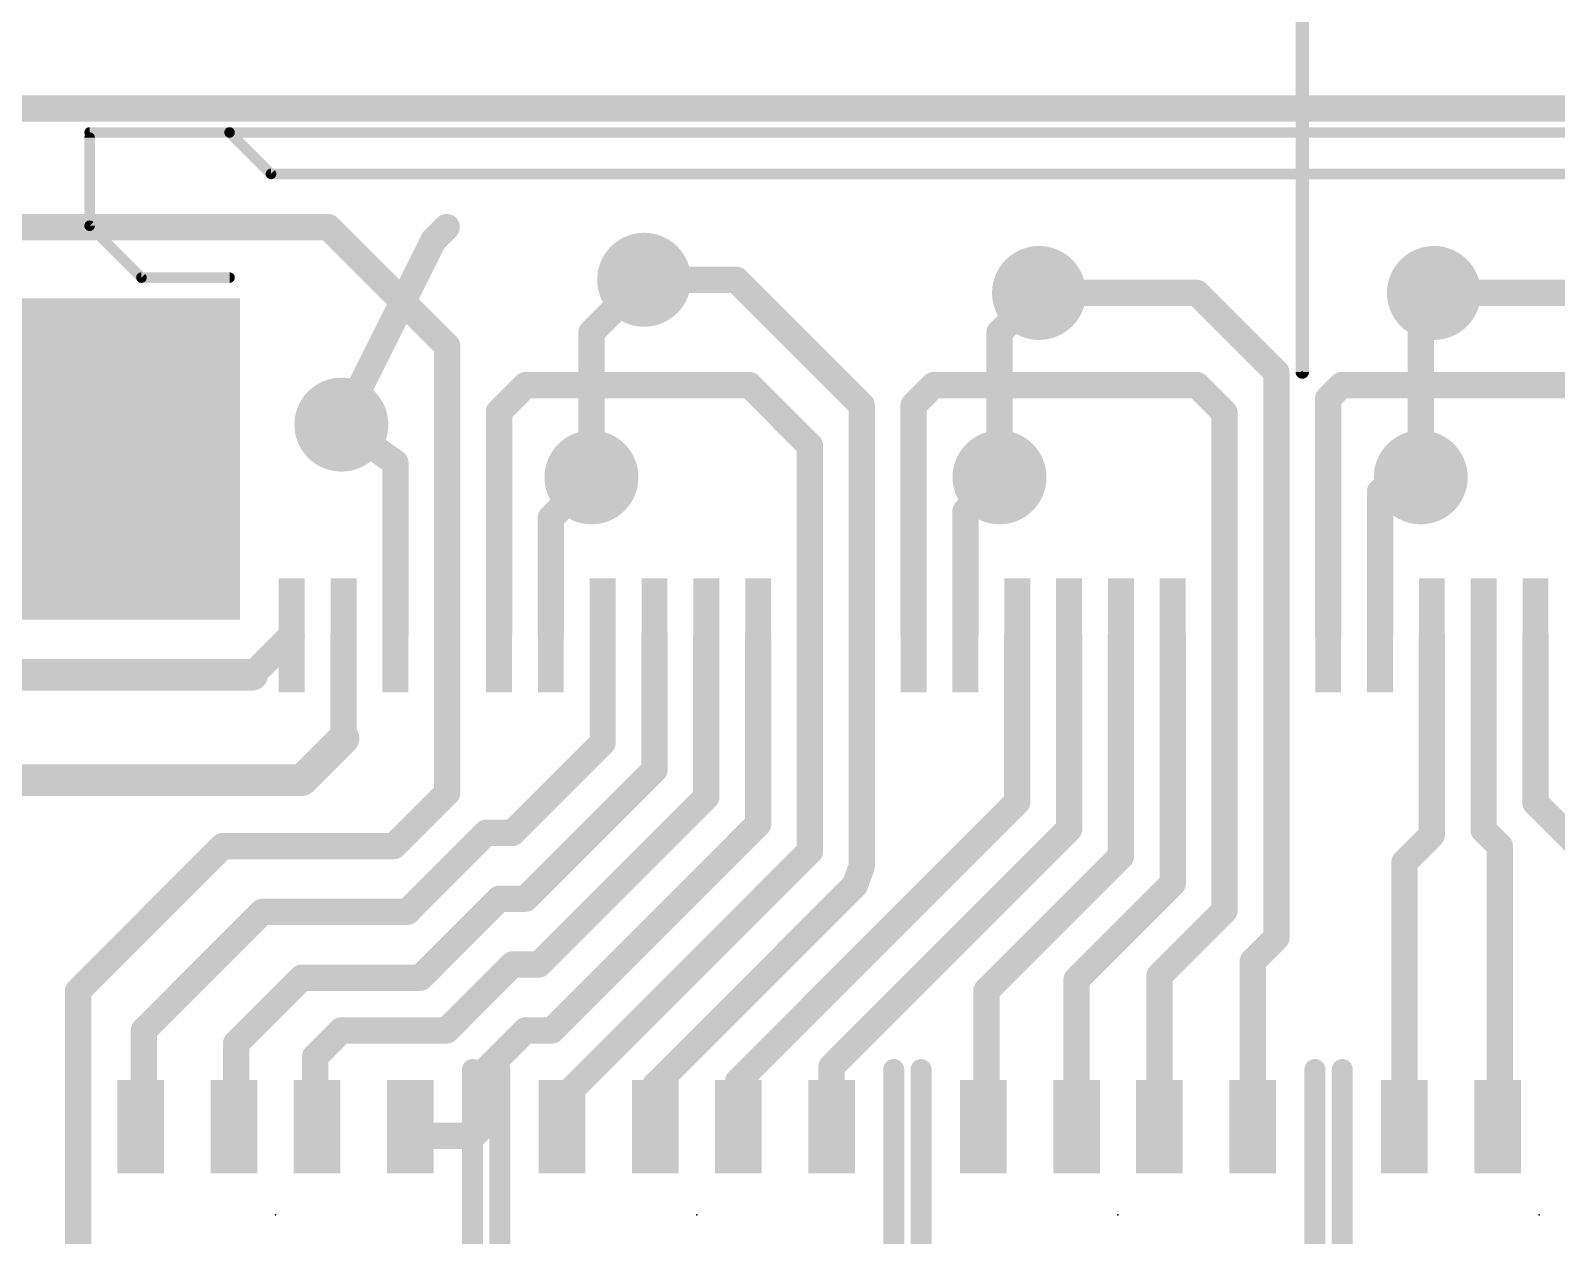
# Model space of a CAD drawing. Extents: x -9.8 to 65.3, y -0.3 to 69.2.
# Drawn here: x 16.69 to 31.41, y 44.38 to 56 of the extents above; entities that cross this region are included whole.
import ezdxf

# ---------------------------------------------------------------- set-up
doc = ezdxf.new("R2010")
doc.units = 0
for name, color, linetype in [('1', 12, 'CONTINUOUS'), ('16', 132, 'CONTINUOUS'), ('18', 110, 'CONTINUOUS'), ('21', 40, 'CONTINUOUS'), ('23', 40, 'CONTINUOUS'), ('47', 253, 'CONTINUOUS')]:
    doc.layers.add(name, color=color, linetype=linetype)

# ---------------------------------------------------------------- blocks, each defined once
blk = doc.blocks.new('RECT')
blk.add_solid([(-0.5, -0.5), (0.5, -0.5), (-0.5, 0.5), (0.5, 0.5)])
blk = doc.blocks.new('ROUNDV')
at = {"const_width": 0.5}
blk.add_lwpolyline([(0, -0.25, 1), (0, 0.25, 1), (0, -0.25)], format="xyb", dxfattribs=at)

msp = doc.modelspace()

# ---------------------------------------------------------------- linework, layer by layer
at = {"layer": '1'}
for points, const_width in [([(14.859, 55.245), (33.528, 55.245)], 0.254), ([(19.558, 54.102), (16.129, 54.102)], 0.254), ([(20.706, 52.954), (19.558, 54.102)], 0.254), ([(22.606, 53.594), (23.495, 53.594)], 0.254), ([(23.495, 53.594), (24.706, 52.383)], 0.254), ([(26.416, 53.467), (27.94, 53.467)], 0.254), ([(27.94, 53.467), (28.706, 52.701)], 0.254), ([(30.226, 53.467), (32.258, 53.467)], 0.254), ([(20.706, 50.165), (20.706, 52.954)], 0.254), ([(28.706, 52.701), (28.706, 50.165)], 0.254), ([(21.206, 52.321), (21.463, 52.578)], 0.254), ([(21.463, 52.578), (23.622, 52.578)], 0.254), ([(23.622, 52.578), (24.206, 51.994)], 0.254), ([(25.206, 52.384), (25.4, 52.578)], 0.254), ([(25.4, 52.578), (27.94, 52.578)], 0.254), ([(27.94, 52.578), (28.206, 52.312)], 0.254), ([(29.206, 52.447), (29.337, 52.578)], 0.254), ([(29.206, 50.165), (29.206, 52.447)], 0.254), ([(29.337, 52.578), (31.877, 52.578)], 0.254), ([(21.206, 50.165), (21.206, 52.321)], 0.254), ([(24.706, 52.383), (24.706, 50.165)], 0.254), ([(25.206, 50.165), (25.206, 52.384)], 0.254), ([(28.206, 52.312), (28.206, 50.165)], 0.254), ([(20.206, 51.829), (19.685, 52.197)], 0.254), ([(24.206, 51.994), (24.206, 50.165)], 0.254), ([(20.206, 50.165), (20.206, 51.829)], 0.254), ([(21.706, 51.297), (22.098, 51.689)], 0.254), ([(25.706, 51.36), (26.035, 51.689)], 0.254), ([(29.706, 51.55), (30.099, 51.689)], 0.254), ([(29.706, 50.165), (29.706, 51.55)], 0.254), ([(21.706, 50.165), (21.706, 51.297)], 0.254), ([(25.706, 50.165), (25.706, 51.36)], 0.254), ([(19.206, 50.165), (18.825, 49.784)], 0.254), ([(19.706, 50.165), (19.706, 49.17)], 0.254), ([(20.706, 50.165), (20.706, 48.646)], 0.254), ([(22.206, 50.165), (22.206, 49.13)], 0.254), ([(22.706, 50.165), (22.706, 48.868)], 0.254), ([(23.206, 50.165), (23.206, 48.606)], 0.254), ([(23.706, 50.165), (23.706, 48.344)], 0.254), ([(24.206, 48.082), (24.206, 50.165)], 0.254), ([(24.706, 47.938), (24.706, 50.165)], 0.254), ([(26.206, 50.165), (26.206, 48.558)], 0.254), ([(26.706, 50.165), (26.706, 48.296)], 0.254), ([(27.206, 50.165), (27.206, 48.034)], 0.254), ([(27.706, 50.165), (27.706, 47.772)], 0.254), ([(28.206, 50.165), (28.206, 47.51)], 0.254), ([(28.706, 50.165), (28.706, 47.248)], 0.254), ([(30.206, 50.165), (30.206, 48.24)], 0.254), ([(30.706, 50.165), (30.706, 48.288)], 0.254), ([(31.206, 50.165), (31.206, 48.55)], 0.254), ([(18.825, 49.784), (16.002, 49.784)], 0.3048), ([(19.706, 49.17), (19.304, 48.768)], 0.3048), ([(22.206, 49.13), (21.336, 48.26)], 0.254), ([(19.304, 48.768), (15.113, 48.768)], 0.3048), ([(22.706, 48.868), (21.463, 47.625)], 0.254), ([(20.706, 48.646), (20.193, 48.133)], 0.254), ([(23.206, 48.606), (21.59, 46.99)], 0.254), ([(26.206, 48.558), (23.514, 45.866)], 0.254), ([(31.206, 48.55), (31.623, 48.133)], 0.254), ([(23.706, 48.344), (21.717, 46.355)], 0.254), ([(21.082, 48.26), (20.32, 47.498)], 0.254), ([(21.336, 48.26), (21.082, 48.26)], 0.254), ([(26.706, 48.296), (24.414, 46.004)], 0.254), ([(30.206, 48.24), (29.942, 47.976)], 0.254), ([(30.706, 48.288), (30.861, 48.133)], 0.254), ([(18.542, 48.133), (17.145, 46.736)], 0.254), ([(20.193, 48.133), (18.542, 48.133)], 0.254), ([(21.814, 45.69), (24.206, 48.082)], 0.254), ([(27.206, 48.034), (25.908, 46.736)], 0.254), ([(30.861, 48.133), (30.861, 45.446)], 0.254), ([(24.638, 47.752), (24.706, 47.938)], 0.254), ([(29.942, 47.976), (29.942, 45.427)], 0.254), ([(22.714, 45.828), (24.638, 47.752)], 0.254), ([(27.706, 47.772), (26.778, 46.844)], 0.254), ([(21.209, 47.625), (20.447, 46.863)], 0.254), ([(21.463, 47.625), (21.209, 47.625)], 0.254), ([(18.923, 47.498), (17.78, 46.355)], 0.254), ([(20.32, 47.498), (18.923, 47.498)], 0.254), ([(28.206, 47.51), (27.578, 46.882)], 0.254), ([(28.706, 47.248), (28.478, 47.02)], 0.254), ([(21.336, 46.99), (20.701, 46.355)], 0.254), ([(21.59, 46.99), (21.336, 46.99)], 0.254), ([(28.478, 47.02), (28.478, 45.427)], 0.254), ([(19.304, 46.863), (18.669, 46.228)], 0.254), ([(20.447, 46.863), (19.304, 46.863)], 0.254), ([(26.778, 46.844), (26.778, 45.427)], 0.254), ([(27.578, 46.882), (27.578, 45.427)], 0.254), ([(17.145, 46.736), (17.145, 18.034)], 0.254), ([(25.908, 46.736), (25.908, 45.457)], 0.254), ([(17.78, 46.355), (17.78, 45.457)], 0.254), ([(19.685, 46.355), (19.431, 46.101)], 0.254), ([(20.701, 46.355), (19.685, 46.355)], 0.254), ([(21.463, 46.355), (21.082, 45.974)], 0.254), ([(21.717, 46.355), (21.463, 46.355)], 0.254), ([(18.669, 46.228), (18.669, 45.446)], 0.254), ([(19.431, 46.101), (19.431, 45.446)], 0.254), ([(21.082, 45.974), (21.082, 45.466)], 0.254), ([(24.414, 46.004), (24.414, 45.427)], 0.254), ([(22.714, 45.427), (22.714, 45.828)], 0.254), ([(23.514, 45.866), (23.514, 45.427)], 0.254), ([(21.814, 45.427), (21.814, 45.69)], 0.254), ([(17.78, 45.457), (17.75, 45.427)], 0.254), ([(18.669, 45.446), (18.65, 45.427)], 0.254), ([(19.431, 45.446), (19.45, 45.427)], 0.254), ([(20.438, 45.339), (20.35, 45.427)], 0.254), ([(21.082, 45.466), (20.955, 45.339)], 0.254), ([(25.908, 45.457), (25.878, 45.427)], 0.254), ([(30.861, 45.446), (30.842, 45.427)], 0.254), ([(20.955, 45.339), (20.438, 45.339)], 0.254)]:
    msp.add_lwpolyline(points, dxfattribs=dict(at, const_width=const_width))
for points, const_width in [([(19.6029, 54.1469, 1), (19.5131, 54.0571)], 0.127), ([(19.558, 54.0385, 1), (19.558, 54.1655)], 0.127), ([(22.606, 53.6575, 1), (22.606, 53.5305)], 0.127), ([(23.5399, 53.6389, 1), (23.4501, 53.5491)], 0.127), ([(23.495, 53.5305, 1), (23.495, 53.6575)], 0.127), ([(26.416, 53.5305, 1), (26.416, 53.4035)], 0.127), ([(27.9849, 53.5119, 1), (27.8951, 53.4221)], 0.127), ([(27.94, 53.4035, 1), (27.94, 53.5305)], 0.127), ([(30.226, 53.5305, 1), (30.226, 53.4035)], 0.127), ([(20.7695, 52.954, 1), (20.6425, 52.954)], 0.127), ([(20.6611, 52.9091, 1), (20.7509, 52.9989)], 0.127), ([(28.7695, 52.701, 1), (28.6425, 52.701)], 0.127), ([(28.6611, 52.6561, 1), (28.7509, 52.7459)], 0.127), ([(21.463, 52.6415, 1), (21.463, 52.5145)], 0.127), ([(21.5079, 52.5331, 1), (21.4181, 52.6229)], 0.127), ([(23.6669, 52.6229, 1), (23.5771, 52.5331)], 0.127), ([(23.622, 52.5145, 1), (23.622, 52.6415)], 0.127), ([(25.4, 52.6415, 1), (25.4, 52.5145)], 0.127), ([(25.4449, 52.5331, 1), (25.3551, 52.6229)], 0.127), ([(27.9849, 52.6229, 1), (27.8951, 52.5331)], 0.127), ([(27.94, 52.5145, 1), (27.94, 52.6415)], 0.127), ([(29.2695, 52.447, 1), (29.1425, 52.447)], 0.127), ([(29.337, 52.6415, 1), (29.337, 52.5145)], 0.127), ([(29.3819, 52.5331, 1), (29.2921, 52.6229)], 0.127), ([(21.2695, 52.321, 1), (21.1425, 52.321)], 0.127), ([(21.1611, 52.3659, 1), (21.2509, 52.2761)], 0.127), ([(24.7695, 52.383, 1), (24.6425, 52.383)], 0.127), ([(24.6611, 52.3381, 1), (24.7509, 52.4279)], 0.127), ([(25.2695, 52.384, 1), (25.1425, 52.384)], 0.127), ([(25.1611, 52.4289, 1), (25.2509, 52.3391)], 0.127), ([(28.2695, 52.312, 1), (28.1425, 52.312)], 0.127), ([(28.1611, 52.2671, 1), (28.2509, 52.3569)], 0.127), ([(29.1611, 52.4919, 1), (29.2509, 52.4021)], 0.127), ([(19.7216, 52.2489, 1), (19.6484, 52.1451)], 0.127), ([(24.2695, 51.994, 1), (24.1425, 51.994)], 0.127), ([(24.1611, 51.9491, 1), (24.2509, 52.0389)], 0.127), ([(20.2695, 51.829, 1), (20.1425, 51.829)], 0.127), ([(20.1694, 51.7771, 1), (20.2426, 51.8809)], 0.127), ([(22.1429, 51.6441, 1), (22.0531, 51.7339)], 0.127), ([(26.0799, 51.6441, 1), (25.9901, 51.7339)], 0.127), ([(29.7695, 51.55, 1), (29.6425, 51.55)], 0.127), ([(30.1202, 51.6291, 1), (30.0778, 51.7489)], 0.127), ([(29.6848, 51.6099, 1), (29.7272, 51.4901)], 0.127), ([(21.7695, 51.297, 1), (21.6425, 51.297)], 0.127), ([(21.6611, 51.3419, 1), (21.7509, 51.2521)], 0.127), ([(25.7695, 51.36, 1), (25.6425, 51.36)], 0.127), ([(25.6611, 51.4049, 1), (25.7509, 51.3151)], 0.127), ([(19.2509, 50.1201, 1), (19.1611, 50.2099)], 0.127), ([(19.7695, 50.165, 1), (19.6425, 50.165)], 0.127), ([(20.1425, 50.165, 1), (20.2695, 50.165)], 0.127), ([(20.7695, 50.165, 1), (20.6425, 50.165)], 0.127), ([(20.6425, 50.165, 1), (20.7695, 50.165)], 0.127), ([(21.1425, 50.165, 1), (21.2695, 50.165)], 0.127), ([(21.6425, 50.165, 1), (21.7695, 50.165)], 0.127), ([(22.2695, 50.165, 1), (22.1425, 50.165)], 0.127), ([(22.7695, 50.165, 1), (22.6425, 50.165)], 0.127), ([(23.2695, 50.165, 1), (23.1425, 50.165)], 0.127), ([(23.7695, 50.165, 1), (23.6425, 50.165)], 0.127), ([(24.2695, 50.165, 1), (24.1425, 50.165)], 0.127), ([(24.1425, 50.165, 1), (24.2695, 50.165)], 0.127), ([(24.7695, 50.165, 1), (24.6425, 50.165)], 0.127), ([(24.6425, 50.165, 1), (24.7695, 50.165)], 0.127), ([(25.1425, 50.165, 1), (25.2695, 50.165)], 0.127), ([(25.6425, 50.165, 1), (25.7695, 50.165)], 0.127), ([(26.2695, 50.165, 1), (26.1425, 50.165)], 0.127), ([(26.7695, 50.165, 1), (26.6425, 50.165)], 0.127), ([(27.2695, 50.165, 1), (27.1425, 50.165)], 0.127), ([(27.7695, 50.165, 1), (27.6425, 50.165)], 0.127), ([(28.2695, 50.165, 1), (28.1425, 50.165)], 0.127), ([(28.1425, 50.165, 1), (28.2695, 50.165)], 0.127), ([(28.7695, 50.165, 1), (28.6425, 50.165)], 0.127), ([(28.6425, 50.165, 1), (28.7695, 50.165)], 0.127), ([(29.1425, 50.165, 1), (29.2695, 50.165)], 0.127), ([(29.6425, 50.165, 1), (29.7695, 50.165)], 0.127), ([(30.2695, 50.165, 1), (30.1425, 50.165)], 0.127), ([(30.7695, 50.165, 1), (30.6425, 50.165)], 0.127), ([(31.2695, 50.165, 1), (31.1425, 50.165)], 0.127), ([(18.825, 49.7078, 1), (18.825, 49.8602)], 0.1524), ([(18.7801, 49.8289, 1), (18.8699, 49.7391)], 0.127), ([(19.7599, 49.1161, 1), (19.6521, 49.2239)], 0.1524), ([(19.6425, 49.17, 1), (19.7695, 49.17)], 0.127), ([(22.1425, 49.13, 1), (22.2695, 49.13)], 0.127), ([(22.2509, 49.0851, 1), (22.1611, 49.1749)], 0.127), ([(19.2501, 48.8219, 1), (19.3579, 48.7141)], 0.1524), ([(19.304, 48.6918, 1), (19.304, 48.8442)], 0.1524), ([(22.6425, 48.868, 1), (22.7695, 48.868)], 0.127), ([(22.7509, 48.8231, 1), (22.6611, 48.9129)], 0.127), ([(20.7509, 48.6011, 1), (20.6611, 48.6909)], 0.127), ([(23.2509, 48.5611, 1), (23.1611, 48.6509)], 0.127), ([(20.6425, 48.646, 1), (20.7695, 48.646)], 0.127), ([(23.1425, 48.606, 1), (23.2695, 48.606)], 0.127), ([(26.1425, 48.558, 1), (26.2695, 48.558)], 0.127), ([(26.2509, 48.5131, 1), (26.1611, 48.6029)], 0.127), ([(31.2509, 48.5949, 1), (31.1611, 48.5051)], 0.127), ([(31.1425, 48.55, 1), (31.2695, 48.55)], 0.127), ([(23.7509, 48.2991, 1), (23.6611, 48.3889)], 0.127), ([(21.082, 48.3235, 1), (21.082, 48.1965)], 0.127), ([(21.1269, 48.2151, 1), (21.0371, 48.3049)], 0.127), ([(21.2911, 48.3049, 1), (21.3809, 48.2151)], 0.127), ([(21.336, 48.1965, 1), (21.336, 48.3235)], 0.127), ([(23.6425, 48.344, 1), (23.7695, 48.344)], 0.127), ([(26.6425, 48.296, 1), (26.7695, 48.296)], 0.127), ([(26.7509, 48.2511, 1), (26.6611, 48.3409)], 0.127), ([(30.1425, 48.24, 1), (30.2695, 48.24)], 0.127), ([(30.2509, 48.1951, 1), (30.1611, 48.2849)], 0.127), ([(30.7509, 48.3329, 1), (30.6611, 48.2431)], 0.127), ([(30.6425, 48.288, 1), (30.7695, 48.288)], 0.127), ([(18.542, 48.1965, 1), (18.542, 48.0695)], 0.127), ([(18.5869, 48.0881, 1), (18.4971, 48.1779)], 0.127), ([(20.1481, 48.1779, 1), (20.2379, 48.0881)], 0.127), ([(20.193, 48.0695, 1), (20.193, 48.1965)], 0.127), ([(24.1425, 48.082, 1), (24.2695, 48.082)], 0.127), ([(24.2509, 48.0371, 1), (24.1611, 48.1269)], 0.127), ([(27.2509, 47.9891, 1), (27.1611, 48.0789)], 0.127), ([(30.9245, 48.133, 1), (30.7975, 48.133)], 0.127), ([(30.8161, 48.0881, 1), (30.9059, 48.1779)], 0.127), ([(24.6425, 47.938, 1), (24.7695, 47.938)], 0.127), ([(24.7656, 47.9162, 1), (24.6464, 47.9598)], 0.127), ([(27.1425, 48.034, 1), (27.2695, 48.034)], 0.127), ([(30.0055, 47.976, 1), (29.8785, 47.976)], 0.127), ([(29.8971, 48.0209, 1), (29.9869, 47.9311)], 0.127), ([(24.6829, 47.7071, 1), (24.5931, 47.7969)], 0.127), ([(27.7509, 47.7271, 1), (27.6611, 47.8169)], 0.127), ([(21.209, 47.6885, 1), (21.209, 47.5615)], 0.127), ([(21.2539, 47.5801, 1), (21.1641, 47.6699)], 0.127), ([(21.4181, 47.6699, 1), (21.5079, 47.5801)], 0.127), ([(21.463, 47.5615, 1), (21.463, 47.6885)], 0.127), ([(24.5784, 47.7738, 1), (24.6976, 47.7302)], 0.127), ([(27.6425, 47.772, 1), (27.7695, 47.772)], 0.127), ([(18.923, 47.5615, 1), (18.923, 47.4345)], 0.127), ([(18.9679, 47.4531, 1), (18.8781, 47.5429)], 0.127), ([(20.2751, 47.5429, 1), (20.3649, 47.4531)], 0.127), ([(20.32, 47.4345, 1), (20.32, 47.5615)], 0.127), ([(28.1425, 47.51, 1), (28.2695, 47.51)], 0.127), ([(28.2509, 47.4651, 1), (28.1611, 47.5549)], 0.127), ([(28.6425, 47.248, 1), (28.7695, 47.248)], 0.127), ([(28.7509, 47.2031, 1), (28.6611, 47.2929)], 0.127), ([(21.336, 47.0535, 1), (21.336, 46.9265)], 0.127), ([(21.3809, 46.9451, 1), (21.2911, 47.0349)], 0.127), ([(21.59, 46.9265, 1), (21.59, 47.0535)], 0.127), ([(28.5415, 47.02, 1), (28.4145, 47.02)], 0.127), ([(28.4331, 47.0649, 1), (28.5229, 46.9751)], 0.127), ([(19.304, 46.9265, 1), (19.304, 46.7995)], 0.127), ([(19.3489, 46.8181, 1), (19.2591, 46.9079)], 0.127), ([(20.4021, 46.9079, 1), (20.4919, 46.8181)], 0.127), ([(20.447, 46.7995, 1), (20.447, 46.9265)], 0.127), ([(21.5451, 47.0349, 1), (21.6349, 46.9451)], 0.127), ([(26.8415, 46.844, 1), (26.7145, 46.844)], 0.127), ([(27.6415, 46.882, 1), (27.5145, 46.882)], 0.127), ([(27.5331, 46.9269, 1), (27.6229, 46.8371)], 0.127), ([(17.2085, 46.736, 1), (17.0815, 46.736)], 0.127), ([(17.1001, 46.7809, 1), (17.1899, 46.6911)], 0.127), ([(25.9715, 46.736, 1), (25.8445, 46.736)], 0.127), ([(25.8631, 46.7809, 1), (25.9529, 46.6911)], 0.127), ([(26.7331, 46.8889, 1), (26.8229, 46.7991)], 0.127), ([(17.8435, 46.355, 1), (17.7165, 46.355)], 0.127), ([(17.7351, 46.3999, 1), (17.8249, 46.3101)], 0.127), ([(19.685, 46.4185, 1), (19.685, 46.2915)], 0.127), ([(19.7299, 46.3101, 1), (19.6401, 46.3999)], 0.127), ([(20.6561, 46.3999, 1), (20.7459, 46.3101)], 0.127), ([(20.701, 46.2915, 1), (20.701, 46.4185)], 0.127), ([(21.463, 46.4185, 1), (21.463, 46.2915)], 0.127), ([(21.5079, 46.3101, 1), (21.4181, 46.3999)], 0.127), ([(21.6721, 46.3999, 1), (21.7619, 46.3101)], 0.127), ([(21.717, 46.2915, 1), (21.717, 46.4185)], 0.127), ([(18.7325, 46.228, 1), (18.6055, 46.228)], 0.127), ([(18.6241, 46.2729, 1), (18.7139, 46.1831)], 0.127), ([(19.4945, 46.101, 1), (19.3675, 46.101)], 0.127), ([(19.3861, 46.1459, 1), (19.4759, 46.0561)], 0.127), ([(21.1455, 45.974, 1), (21.0185, 45.974)], 0.127), ([(21.0371, 46.0189, 1), (21.1269, 45.9291)], 0.127), ([(24.4775, 46.004, 1), (24.3505, 46.004)], 0.127), ([(24.3691, 46.0489, 1), (24.4589, 45.9591)], 0.127), ([(22.7775, 45.828, 1), (22.6505, 45.828)], 0.127), ([(22.6691, 45.8729, 1), (22.7589, 45.7831)], 0.127), ([(23.5775, 45.866, 1), (23.4505, 45.866)], 0.127), ([(23.4691, 45.9109, 1), (23.5589, 45.8211)], 0.127), ([(21.8775, 45.69, 1), (21.7505, 45.69)], 0.127), ([(21.7691, 45.7349, 1), (21.8589, 45.6451)], 0.127), ([(17.7051, 45.4719, 1), (17.7949, 45.3821)], 0.127), ([(17.7165, 45.457, 1), (17.8435, 45.457)], 0.127), ([(17.8249, 45.4121, 1), (17.7351, 45.5019)], 0.127), ([(18.6051, 45.4719, 1), (18.6949, 45.3821)], 0.127), ([(18.6055, 45.446, 1), (18.7325, 45.446)], 0.127), ([(18.7139, 45.4011, 1), (18.6241, 45.4909)], 0.127), ([(19.4759, 45.4909, 1), (19.3861, 45.4011)], 0.127), ([(19.3675, 45.446, 1), (19.4945, 45.446)], 0.127), ([(19.4051, 45.3821, 1), (19.4949, 45.4719)], 0.127), ([(20.3949, 45.4719, 1), (20.3051, 45.3821)], 0.127), ([(21.0185, 45.466, 1), (21.1455, 45.466)], 0.127), ([(21.1269, 45.4211, 1), (21.0371, 45.5109)], 0.127), ([(25.8331, 45.4719, 1), (25.9229, 45.3821)], 0.127), ([(25.8445, 45.457, 1), (25.9715, 45.457)], 0.127), ([(25.9529, 45.4121, 1), (25.8631, 45.5019)], 0.127), ([(30.7971, 45.4719, 1), (30.8869, 45.3821)], 0.127), ([(30.7975, 45.446, 1), (30.9245, 45.446)], 0.127), ([(30.9059, 45.4011, 1), (30.8161, 45.4909)], 0.127), ([(20.438, 45.4025, 1), (20.438, 45.2755)], 0.127), ([(20.3931, 45.2941, 1), (20.4829, 45.3839)], 0.127), ([(20.9101, 45.3839, 1), (20.9999, 45.2941)], 0.127), ([(20.955, 45.2755, 1), (20.955, 45.4025)], 0.127), ([(21.7505, 45.427, 1), (21.8775, 45.427)], 0.127), ([(22.6505, 45.427, 1), (22.7775, 45.427)], 0.127), ([(23.4505, 45.427, 1), (23.5775, 45.427)], 0.127), ([(24.3505, 45.427, 1), (24.4775, 45.427)], 0.127), ([(26.7145, 45.427, 1), (26.8415, 45.427)], 0.127), ([(27.5145, 45.427, 1), (27.6415, 45.427)], 0.127), ([(28.4145, 45.427, 1), (28.5415, 45.427)], 0.127), ([(29.8785, 45.427, 1), (30.0055, 45.427)], 0.127)]:
    msp.add_lwpolyline(points, format="xyb", dxfattribs=dict(at, const_width=const_width))
at = {"layer": '16', "const_width": 0.254}
for points in [[(20.574, 53.975), (20.701, 54.102)], [(19.685, 52.197), (20.574, 53.975)], [(22.098, 53.086), (22.606, 53.594)], [(26.035, 53.086), (26.416, 53.467)], [(30.099, 53.213), (30.226, 53.467)], [(30.099, 51.689), (30.099, 53.213)], [(22.098, 51.689), (22.098, 53.086)], [(26.035, 51.689), (26.035, 53.086)]]:
    msp.add_lwpolyline(points, dxfattribs=at)
at = {"layer": '16', "const_width": 0.127}
for points in [[(20.7459, 54.0571, 1), (20.6561, 54.1469)], [(20.5291, 54.0199, 1), (20.6189, 53.9301)], [(20.6308, 53.9466, 1), (20.5172, 54.0034)], [(22.6509, 53.5491, 1), (22.5611, 53.6389)], [(26.4609, 53.4221, 1), (26.3711, 53.5119)], [(30.2828, 53.4386, 1), (30.1692, 53.4954)], [(30.1625, 53.213, 1), (30.0355, 53.213)], [(30.0422, 53.2414, 1), (30.1558, 53.1846)], [(22.1615, 53.086, 1), (22.0345, 53.086)], [(22.0531, 53.1309, 1), (22.1429, 53.0411)], [(26.0985, 53.086, 1), (25.9715, 53.086)], [(25.9901, 53.1309, 1), (26.0799, 53.0411)], [(19.6282, 52.2254, 1), (19.7418, 52.1686)], [(22.0345, 51.689, 1), (22.1615, 51.689)], [(25.9715, 51.689, 1), (26.0985, 51.689)], [(30.0355, 51.689, 1), (30.1625, 51.689)]]:
    msp.add_lwpolyline(points, format="xyb", dxfattribs=at)
at = {"layer": '21'}
for points, const_width in [([(17.256, 55.015), (18.606, 55.015)], 0.1016), ([(18.606, 55.015), (19.006, 54.615)], 0.1016), ([(39.306, 55.015), (18.606, 55.015)], 0.1016), ([(17.256, 54.115), (17.256, 54.965)], 0.1016), ([(19.006, 54.615), (38.906, 54.615)], 0.1016), ([(17.756, 53.615), (17.256, 54.115)], 0.1016), ([(18.606, 53.615), (17.756, 53.615)], 0.1016), ([(17.15, 43.177), (17.15, 45.977)], 0.2032), ([(20.95, 45.977), (20.95, 43.177)], 0.2032), ([(21.214, 43.177), (21.214, 45.977)], 0.2032), ([(25.014, 45.977), (25.014, 43.177)], 0.2032), ([(25.278, 43.177), (25.278, 45.977)], 0.2032), ([(29.078, 45.977), (29.078, 43.177)], 0.2032), ([(29.342, 43.177), (29.342, 45.977)], 0.2032)]:
    msp.add_lwpolyline(points, dxfattribs=dict(at, const_width=const_width))
for points, const_width in [([(17.256, 55.0404, 1), (17.256, 54.9896)], 0.0508), ([(18.624, 55.033, 1), (18.588, 54.997)], 0.0508), ([(18.606, 55.0404, 1), (18.606, 54.9896)], 0.0508), ([(18.606, 54.9896, 1), (18.606, 55.0404)], 0.0508), ([(17.2814, 54.965, 1), (17.2306, 54.965)], 0.0508), ([(19.006, 54.6404, 1), (19.006, 54.5896)], 0.0508), ([(18.988, 54.597, 1), (19.024, 54.633)], 0.0508), ([(17.274, 54.133, 1), (17.238, 54.097)], 0.0508), ([(17.2306, 54.115, 1), (17.2814, 54.115)], 0.0508), ([(17.756, 53.6404, 1), (17.756, 53.5896)], 0.0508), ([(17.738, 53.597, 1), (17.774, 53.633)], 0.0508), ([(18.606, 53.5896, 1), (18.606, 53.6404)], 0.0508), ([(17.2008, 45.977, 1), (17.0992, 45.977)], 0.1016), ([(21.0008, 45.977, 1), (20.8992, 45.977)], 0.1016), ([(21.2648, 45.977, 1), (21.1632, 45.977)], 0.1016), ([(25.0648, 45.977, 1), (24.9632, 45.977)], 0.1016), ([(25.3288, 45.977, 1), (25.2272, 45.977)], 0.1016), ([(29.1288, 45.977, 1), (29.0272, 45.977)], 0.1016), ([(29.3928, 45.977, 1), (29.2912, 45.977)], 0.1016)]:
    msp.add_lwpolyline(points, format="xyb", dxfattribs=dict(at, const_width=const_width))
at = {"layer": '23'}
for p in [(28.956, 52.705), (19.05, 44.577), (23.114, 44.577), (27.178, 44.577), (31.242, 44.577)]:
    msp.add_point(p, dxfattribs=at)
at = {"layer": '47', "const_width": 0.13}
msp.add_lwpolyline([(28.956, 52.705), (28.956, 59.989)], dxfattribs=at)
at = {"layer": '47', "const_width": 0.065}
msp.add_lwpolyline([(28.9235, 52.705, 1), (28.9885, 52.705)], format="xyb", dxfattribs=at)

# ---------------------------------------------------------------- block references
at = {"layer": '1'}
for p, xscale, yscale, rotation in [((17.556, 51.865), 3.1, 2.3, 270), ((19.206, 50.165), 1.1, 0.25, 90), ((19.706, 50.165), 1.1, 0.25, 90), ((20.206, 50.165), 1.1, 0.25, 90), ((20.706, 50.165), 1.1, 0.25, 90), ((21.206, 50.165), 1.1, 0.25, 90), ((21.706, 50.165), 1.1, 0.25, 90), ((22.206, 50.165), 1.1, 0.25, 90), ((22.706, 50.165), 1.1, 0.25, 90), ((23.206, 50.165), 1.1, 0.25, 90), ((23.706, 50.165), 1.1, 0.25, 90), ((24.206, 50.165), 1.1, 0.25, 90), ((24.706, 50.165), 1.1, 0.25, 90), ((25.206, 50.165), 1.1, 0.25, 90), ((25.706, 50.165), 1.1, 0.25, 90), ((26.206, 50.165), 1.1, 0.25, 90), ((26.706, 50.165), 1.1, 0.25, 90), ((27.206, 50.165), 1.1, 0.25, 90), ((27.706, 50.165), 1.1, 0.25, 90), ((28.206, 50.165), 1.1, 0.25, 90), ((28.706, 50.165), 1.1, 0.25, 90), ((29.206, 50.165), 1.1, 0.25, 90), ((29.706, 50.165), 1.1, 0.25, 90), ((30.206, 50.165), 1.1, 0.25, 90), ((30.706, 50.165), 1.1, 0.25, 90), ((31.206, 50.165), 1.1, 0.25, 90), ((17.75, 45.427), 0.45, 0.9, 180), ((18.65, 45.427), 0.45, 0.9, 180), ((19.45, 45.427), 0.45, 0.9, 180), ((20.35, 45.427), 0.45, 0.9, 180)]:
    msp.add_blockref('RECT', p, dxfattribs=dict(at, xscale=xscale, yscale=yscale, rotation=rotation))
at = {"layer": '1', "xscale": 0.45, "yscale": 0.9}
for p in [(21.814, 45.427), (22.714, 45.427), (23.514, 45.427), (24.414, 45.427), (25.878, 45.427), (26.778, 45.427), (27.578, 45.427), (28.478, 45.427), (29.942, 45.427), (30.842, 45.427)]:
    msp.add_blockref('RECT', p, dxfattribs=at)
at = {"layer": '18', "xscale": 0.9064, "yscale": 0.9064}
for p in [(22.606, 53.594), (22.606, 53.594), (26.416, 53.467), (26.416, 53.467), (30.226, 53.467), (30.226, 53.467), (19.685, 52.197), (19.685, 52.197), (22.098, 51.689), (22.098, 51.689), (26.035, 51.689), (26.035, 51.689), (30.099, 51.689), (30.099, 51.689)]:
    msp.add_blockref('ROUNDV', p, dxfattribs=at)

doc.saveas('drawing.dxf')
